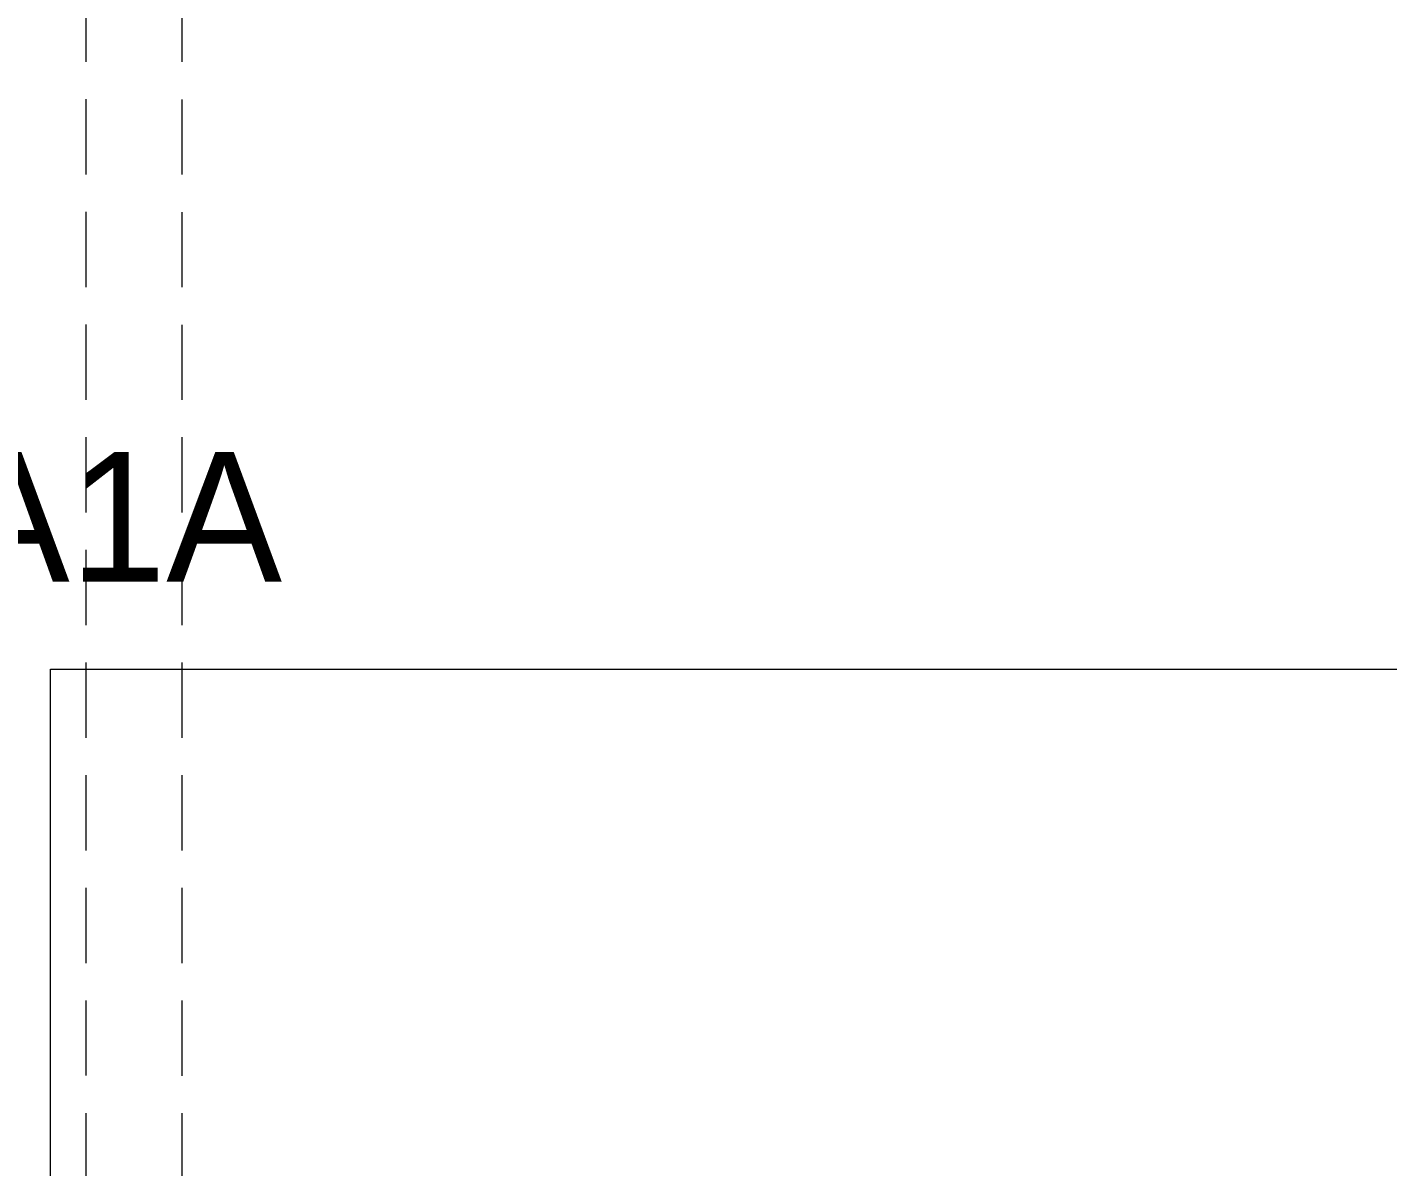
# Model space of a CAD drawing. Header units: millimetres. Extents: x 216897 to 220043, y -96037 to -94755.
# Drawn here: x 217727.1 to 217817.6, y -95898.7 to -95822.8 of the extents above; entities that cross this region are included whole.
import ezdxf
from ezdxf.enums import TextEntityAlignment as Align

# ---------------------------------------------------------------- set-up
doc = ezdxf.new("R2010")
doc.units = ezdxf.units.MM
doc.linetypes.add('HIDDEN', pattern=[0.375, 0.25, -0.125])
doc.layers.get('0').update_dxf_attribs({"lineweight": 20})
doc.layers.add('karkas sistem', color=175, linetype='HIDDEN', lineweight=20)
doc.layers.add('makineekipman', color=156, linetype='Continuous', lineweight=20)
doc.styles.add('TAKSİM', font='GOTHIC.TTF', dxfattribs={"height": 20})

# ---------------------------------------------------------------- blocks, each defined once
blk = doc.blocks.new('lena 2500 928')
for p, q in [((38330.41, -14988.03), (39830.41, -14988.03)), ((38330.41, -15738.03), (38330.41, -14988.03))]:
    blk.add_line(p, q)

msp = doc.modelspace()

# ---------------------------------------------------------------- linework, layer by layer
at = {"layer": 'karkas sistem', "ltscale": 20}
for p, q in [((217730.966, -95692.641, 0), (217730.966, -95949.096, 0)), ((217737.366, -95692.646, 0), (217737.366, -95949.096, 0))]:
    msp.add_line(p, q, dxfattribs=at)

# ---------------------------------------------------------------- block references
at = {"layer": 'makineekipman', "xscale": 0.09999999999854482, "yscale": 0.09999999999854482, "zscale": 0.09999999999854482}
msp.add_blockref('lena 2500 928', (213895.576, -94366.784, 0), dxfattribs=at)

# ---------------------------------------------------------------- texts
at = {"style": 'TAKSİM'}
msp.add_text('A1A', height=8.64, dxfattribs=at).set_placement((217733.106, -95859.755, 0), align=Align.CENTER)

doc.saveas('drawing.dxf')
